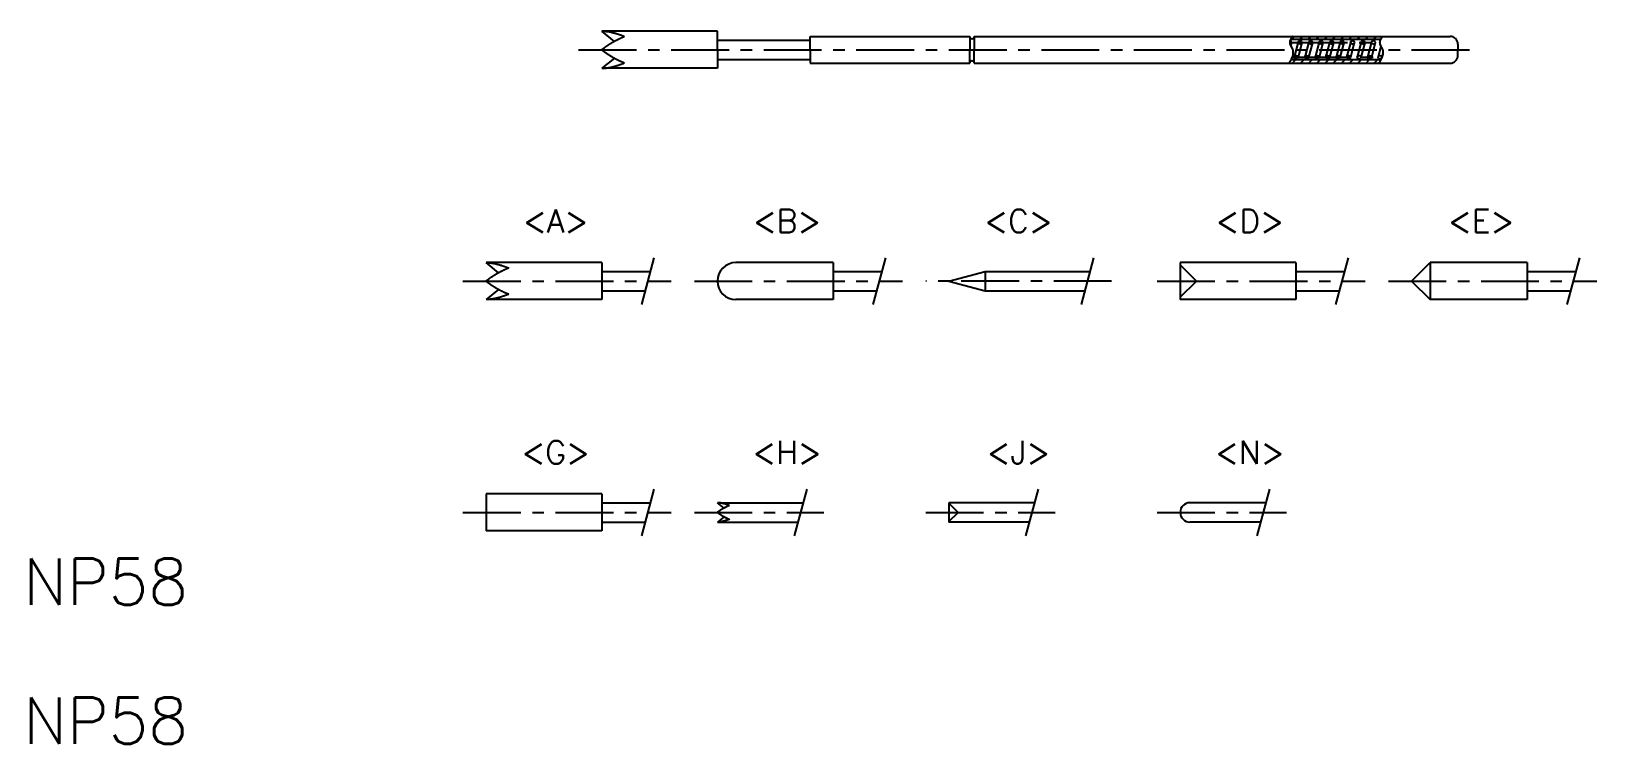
# Model space of a CAD drawing. Extents: x 5.2 to 39, y 5 to 20.4.
import ezdxf
from ezdxf.enums import TextEntityAlignment as Align

# ---------------------------------------------------------------- set-up
doc = ezdxf.new("R2010")
doc.units = 0
doc.linetypes.add('CENTER', pattern=[2, 1.25, -0.25, 0.25, -0.25])
doc.linetypes.add('DASHED', pattern=[0.75, 0.5, -0.25])
doc.layers.get('0').update_dxf_attribs({"linetype": 'CONTINUOUS'})
doc.layers.add('CENTER', color=1, linetype='CENTER')
doc.styles.get("Standard").update_dxf_attribs({"font": 'txt.shx', "width": 0.7, "bigfont": 'bigfont.shx'})

# ---------------------------------------------------------------- blocks, each defined once
blk = doc.blocks.new('*X2')
at = {"color": 0, "linetype": 'CONTINUOUS'}
for p, q in [((42.403, 60.22), (42.473, 60.29)), ((42.58, 60.22), (42.65, 60.29)), ((42.757, 60.22), (42.827, 60.29)), ((42.934, 60.22), (43.004, 60.29)), ((43.111, 60.22), (43.181, 60.29)), ((43.287, 60.22), (43.357, 60.29)), ((43.464, 60.22), (43.534, 60.29)), ((43.641, 60.22), (43.711, 60.29)), ((43.818, 60.22), (43.888, 60.29)), ((43.994, 60.22), (44.064, 60.29)), ((44.171, 60.22), (44.241, 60.29)), ((42.424, 59.71), (42.494, 59.78)), ((42.601, 59.71), (42.671, 59.78)), ((42.777, 59.71), (42.847, 59.78)), ((42.954, 59.71), (43.024, 59.78)), ((43.131, 59.71), (43.201, 59.78)), ((43.308, 59.71), (43.378, 59.78)), ((43.484, 59.71), (43.554, 59.78)), ((43.661, 59.71), (43.731, 59.78)), ((43.838, 59.71), (43.908, 59.78)), ((44.015, 59.71), (44.085, 59.78)), ((44.192, 59.71), (44.262, 59.78))]:
    blk.add_line(p, q, dxfattribs=at)

msp = doc.modelspace()

# ---------------------------------------------------------------- linework, layer by layer
at = {"color": 7, "linetype": 'CONTINUOUS'}
for p, q in [((20, 20.4), (17.5, 20.4)), ((20, 20), (20, 20.4)), ((20, 20.21), (22, 20.21)), ((20, 20), (20, 19.6)), ((22, 20.29), (25.45, 20.29)), ((22, 20), (22, 20.29)), ((22, 20), (22, 19.71)), ((25.45, 20.29), (25.45, 20)), ((25.45, 19.71), (25.45, 20)), ((25.55, 20.29), (25.55, 20)), ((25.55, 20.29), (35.835, 20.29)), ((25.55, 19.71), (25.55, 20)), ((34.326, 20.22), (32.383, 20.22)), ((32.403, 20.15), (32.387, 20.091)), ((32.43, 20.29), (34.372, 20.29)), ((32.552, 20.17), (32.463, 19.84)), ((32.629, 20.15), (32.546, 19.84)), ((32.778, 20.17), (32.69, 19.84)), ((32.856, 20.15), (32.773, 19.84)), ((33.005, 20.17), (32.916, 19.84)), ((33.082, 20.15), (32.999, 19.84)), ((33.231, 20.17), (33.143, 19.84)), ((33.309, 20.15), (33.226, 19.84)), ((33.458, 20.17), (33.369, 19.84)), ((33.535, 20.15), (33.452, 19.84)), ((33.684, 20.17), (33.596, 19.84)), ((33.762, 20.15), (33.679, 19.84)), ((33.911, 20.17), (33.822, 19.84)), ((33.988, 20.15), (33.905, 19.84)), ((34.137, 20.17), (34.049, 19.84)), ((34.214, 20.15), (34.131, 19.84)), ((34.338, 20.075), (34.275, 19.84)), ((36, 20.125), (36, 20)), ((36, 19.875), (36, 20)), ((20, 19.79), (22, 19.79)), ((22, 19.71), (25.45, 19.71)), ((25.55, 19.71), (35.835, 19.71)), ((32.35, 19.71), (34.293, 19.71)), ((34.332, 19.78), (32.39, 19.78)), ((34.379, 19.917), (34.358, 19.84)), ((20, 19.6), (17.5, 19.6)), ((17.5, 15.4), (15, 15.4, -0.25)), ((17.5, 15.4), (17.5, 14.6)), ((22.5, 15.4), (20.4, 15.4)), ((22.5, 15.4), (22.5, 14.6)), ((32.5, 15.4), (30, 15.4)), ((30, 15.4), (30, 14.6)), ((32.5, 15.4), (32.5, 14.6)), ((35, 15), (35.4, 15.4)), ((37.5, 15.4), (35.4, 15.4)), ((35.4, 15.4), (35.4, 14.6)), ((37.5, 15.4), (37.5, 14.6)), ((17.5, 15.21), (18.556, 15.21)), ((22.5, 15.21), (23.556, 15.21)), ((25, 15), (25.784, 15.21)), ((25, 15), (25.784, 14.79)), ((25.784, 15.21), (28.056, 15.21)), ((25.784, 15.21), (25.784, 14.79)), ((32.5, 15.21), (33.556, 15.21)), ((35, 15), (35.4, 14.6)), ((37.5, 15.21), (38.556, 15.21)), ((17.5, 14.6), (15, 14.6)), ((17.5, 14.79), (18.444, 14.79)), ((22.5, 14.6), (20.4, 14.6)), ((22.5, 14.79), (23.444, 14.79)), ((25.784, 14.79), (27.944, 14.79)), ((32.5, 14.6), (30, 14.6)), ((32.5, 14.79), (33.444, 14.79)), ((37.5, 14.6), (35.4, 14.6)), ((37.5, 14.79), (38.444, 14.79)), ((17.5, 10.4), (15, 10.4)), ((15, 10.4), (15, 9.6)), ((17.5, 10.4), (17.5, 9.6)), ((17.5, 10.21), (18.556, 10.21)), ((20, 10.21), (21.856, 10.21)), ((25, 10.21), (25, 9.79)), ((26.856, 10.21), (25, 10.21)), ((31.856, 10.21), (30.21, 10.21)), ((17.5, 9.6), (15, 9.6)), ((17.5, 9.79), (18.444, 9.79)), ((20, 9.79), (21.744, 9.79)), ((26.744, 9.79), (25, 9.79)), ((31.744, 9.79), (30.21, 9.79))]:
    msp.add_line(p, q, dxfattribs=at)
at = {"color": 7, "linetype": 'CONTINUOUS', "extrusion": (-0.5, -0.612372, -0.612372)}
for p, q in [((17.771, 20.179, -0.4), (17.5, 20.4, -0.4)), ((15.271, 15.179, -0.25), (15, 15.4, -0.25)), ((20.142, 10.094), (20, 10.21))]:
    msp.add_line(p, q, dxfattribs=at)
at = {"color": 7, "linetype": 'CONTINUOUS', "extrusion": (-0.5, 0.612372, -0.612372)}
for p, q in [((17.771, 19.821, -0.4), (17.5, 19.6, -0.4)), ((15.271, 14.821, -0.25), (15, 14.6, -0.25)), ((20.142, 9.906), (20, 9.79))]:
    msp.add_line(p, q, dxfattribs=at)
at = {"color": 3, "linetype": 'CONTINUOUS'}
for p, q in [((18.365, 14.495), (18.635, 15.505)), ((23.365, 14.495), (23.635, 15.505)), ((27.865, 14.495), (28.135, 15.505)), ((33.365, 14.495), (33.635, 15.505)), ((38.365, 14.495), (38.635, 15.505)), ((18.365, 9.495), (18.635, 10.505)), ((21.665, 9.495), (21.935, 10.505)), ((26.665, 9.495, -0.21), (26.935, 10.505, -0.21)), ((31.665, 9.495, -0.21), (31.935, 10.505, -0.21))]:
    msp.add_line(p, q, dxfattribs=at)
at = {"color": 3, "linetype": 'DASHED'}
for p, q in [((30, 15.35), (30.35, 15)), ((30, 14.65), (30.35, 15)), ((25, 10.2), (25.2, 10)), ((25, 9.8), (25.2, 10))]:
    msp.add_line(p, q, dxfattribs=at)
at = {"color": 7, "linetype": 'CONTINUOUS'}
for points in [[(17.99, 20.283, -0.683), (17.984, 20.285, -0.68), (17.978, 20.288, -0.678), (17.972, 20.29, -0.675), (17.966, 20.292, -0.673), (17.96, 20.295, -0.67), (17.954, 20.297, -0.668), (17.948, 20.299, -0.665), (17.942, 20.302, -0.663), (17.936, 20.304, -0.66), (17.93, 20.306, -0.657), (17.924, 20.308, -0.655), (17.918, 20.311, -0.652), (17.912, 20.313, -0.649), (17.906, 20.315, -0.647), (17.9, 20.317, -0.644), (17.894, 20.319, -0.641), (17.888, 20.321, -0.638), (17.883, 20.323, -0.636), (17.877, 20.325, -0.633), (17.871, 20.327, -0.63), (17.865, 20.329, -0.627), (17.859, 20.331, -0.624), (17.853, 20.333, -0.621), (17.847, 20.335, -0.618), (17.841, 20.337, -0.616), (17.835, 20.339, -0.613), (17.83, 20.341, -0.61), (17.824, 20.342, -0.607), (17.818, 20.344, -0.604), (17.812, 20.346, -0.601), (17.806, 20.348, -0.598), (17.801, 20.349, -0.595), (17.795, 20.351, -0.592), (17.789, 20.353, -0.589), (17.783, 20.354, -0.586), (17.778, 20.356, -0.583), (17.772, 20.358, -0.579), (17.766, 20.359, -0.576), (17.761, 20.36, -0.573), (17.755, 20.362, -0.57), (17.749, 20.363, -0.567), (17.744, 20.365, -0.564), (17.738, 20.366, -0.561), (17.733, 20.368, -0.558), (17.727, 20.369, -0.554), (17.721, 20.37, -0.551), (17.716, 20.372, -0.548), (17.71, 20.373, -0.545), (17.705, 20.374, -0.541), (17.7, 20.375, -0.538), (17.694, 20.377, -0.535), (17.689, 20.378, -0.532), (17.683, 20.379, -0.528), (17.678, 20.38, -0.525), (17.673, 20.381, -0.522), (17.667, 20.382, -0.519), (17.662, 20.383, -0.515), (17.657, 20.384, -0.512), (17.651, 20.385, -0.509), (17.646, 20.386, -0.505), (17.641, 20.387, -0.502), (17.636, 20.388, -0.499), (17.631, 20.389, -0.495), (17.626, 20.389, -0.492), (17.621, 20.39, -0.489), (17.616, 20.391, -0.485), (17.61, 20.392, -0.482), (17.605, 20.392, -0.478), (17.601, 20.393, -0.475), (17.596, 20.393, -0.472), (17.591, 20.394, -0.468), (17.586, 20.395, -0.465), (17.581, 20.395, -0.461), (17.576, 20.396, -0.458), (17.571, 20.396, -0.455), (17.567, 20.397, -0.451), (17.562, 20.397, -0.448), (17.557, 20.398, -0.444), (17.552, 20.398, -0.441), (17.548, 20.398, -0.437), (17.543, 20.399, -0.434), (17.539, 20.399, -0.43), (17.534, 20.399, -0.427), (17.53, 20.399, -0.424), (17.525, 20.399, -0.42), (17.521, 20.4, -0.417), (17.516, 20.4, -0.413), (17.512, 20.4, -0.41), (17.508, 20.4, -0.406), (17.503, 20.4, -0.403), (17.5, 20.4, -0.4)], [(17.99, 20.283, -0.117), (17.984, 20.28, -0.115), (17.978, 20.278, -0.112), (17.972, 20.275, -0.11), (17.966, 20.273, -0.108), (17.96, 20.27, -0.105), (17.954, 20.268, -0.103), (17.948, 20.265, -0.101), (17.942, 20.263, -0.098), (17.936, 20.26, -0.096), (17.93, 20.257, -0.094), (17.924, 20.255, -0.092), (17.918, 20.252, -0.089), (17.912, 20.249, -0.087), (17.906, 20.247, -0.085), (17.9, 20.244, -0.083), (17.894, 20.241, -0.081), (17.888, 20.238, -0.079), (17.883, 20.236, -0.077), (17.877, 20.233, -0.075), (17.871, 20.23, -0.073), (17.865, 20.227, -0.071), (17.859, 20.224, -0.069), (17.853, 20.221, -0.067), (17.847, 20.218, -0.065), (17.841, 20.216, -0.063), (17.835, 20.213, -0.061), (17.83, 20.21, -0.059), (17.824, 20.207, -0.058), (17.818, 20.204, -0.056), (17.812, 20.201, -0.054), (17.806, 20.198, -0.052), (17.801, 20.195, -0.051), (17.795, 20.192, -0.049), (17.789, 20.189, -0.047), (17.783, 20.186, -0.046), (17.778, 20.183, -0.044), (17.772, 20.179, -0.043), (17.766, 20.176, -0.041), (17.761, 20.173, -0.039), (17.755, 20.17, -0.038), (17.749, 20.167, -0.037), (17.744, 20.164, -0.035), (17.738, 20.161, -0.034), (17.733, 20.157, -0.032), (17.727, 20.154, -0.031), (17.721, 20.151, -0.03), (17.716, 20.148, -0.028), (17.71, 20.145, -0.027), (17.705, 20.142, -0.026), (17.7, 20.138, -0.025), (17.694, 20.135, -0.023), (17.689, 20.132, -0.022), (17.683, 20.128, -0.021), (17.678, 20.125, -0.02), (17.673, 20.122, -0.019), (17.667, 20.119, -0.018), (17.662, 20.115, -0.017), (17.657, 20.112, -0.016), (17.651, 20.109, -0.015), (17.646, 20.105, -0.014), (17.641, 20.102, -0.013), (17.636, 20.099, -0.012), (17.631, 20.095, -0.012), (17.626, 20.092, -0.011), (17.621, 20.088, -0.01), (17.616, 20.085, -0.009), (17.61, 20.082, -0.008), (17.605, 20.078, -0.008), (17.601, 20.075, -0.007), (17.596, 20.072, -0.006), (17.591, 20.068, -0.006), (17.586, 20.065, -0.005), (17.581, 20.061, -0.005), (17.576, 20.058, -0.004), (17.571, 20.054, -0.004), (17.567, 20.051, -0.003), (17.562, 20.048, -0.003), (17.557, 20.044, -0.002), (17.552, 20.041, -0.002), (17.548, 20.037, -0.002), (17.543, 20.034, -0.001), (17.539, 20.03, -0.001), (17.534, 20.027, -0.001), (17.53, 20.023, -0.001), (17.525, 20.02, -0.001), (17.521, 20.017, 0), (17.516, 20.013, 0), (17.512, 20.01, 0), (17.508, 20.006, 0), (17.503, 20.003, 0), (17.5, 20, 0)], [(17.5, 20, 0), (17.503, 19.997, 0), (17.508, 19.994, 0), (17.512, 19.99, 0), (17.516, 19.987, 0), (17.521, 19.983, 0), (17.525, 19.98, -0.001), (17.53, 19.977, -0.001), (17.534, 19.973, -0.001), (17.539, 19.97, -0.001), (17.543, 19.966, -0.001), (17.548, 19.963, -0.002), (17.552, 19.959, -0.002), (17.557, 19.956, -0.002), (17.562, 19.952, -0.003), (17.567, 19.949, -0.003), (17.571, 19.945, -0.004), (17.576, 19.942, -0.004), (17.581, 19.939, -0.005), (17.586, 19.935, -0.005), (17.591, 19.932, -0.006), (17.596, 19.928, -0.006), (17.601, 19.925, -0.007), (17.605, 19.922, -0.008), (17.61, 19.918, -0.008), (17.616, 19.915, -0.009), (17.621, 19.911, -0.01), (17.626, 19.908, -0.011), (17.631, 19.905, -0.012), (17.636, 19.901, -0.012), (17.641, 19.898, -0.013), (17.646, 19.895, -0.014), (17.651, 19.891, -0.015), (17.657, 19.888, -0.016), (17.662, 19.885, -0.017), (17.667, 19.881, -0.018), (17.673, 19.878, -0.019), (17.678, 19.875, -0.02), (17.683, 19.871, -0.021), (17.689, 19.868, -0.022), (17.694, 19.865, -0.023), (17.7, 19.862, -0.025), (17.705, 19.858, -0.026), (17.71, 19.855, -0.027), (17.716, 19.852, -0.028), (17.721, 19.849, -0.03), (17.727, 19.846, -0.031), (17.733, 19.843, -0.032), (17.738, 19.839, -0.034), (17.744, 19.836, -0.035), (17.749, 19.833, -0.037), (17.755, 19.83, -0.038), (17.761, 19.827, -0.039), (17.766, 19.824, -0.041), (17.772, 19.82, -0.043), (17.778, 19.817, -0.044), (17.783, 19.814, -0.046), (17.789, 19.811, -0.047), (17.795, 19.808, -0.049), (17.801, 19.805, -0.051), (17.806, 19.802, -0.052), (17.812, 19.799, -0.054), (17.818, 19.796, -0.056), (17.824, 19.793, -0.058), (17.83, 19.79, -0.059), (17.835, 19.787, -0.061), (17.841, 19.784, -0.063), (17.847, 19.782, -0.065), (17.853, 19.779, -0.067), (17.859, 19.776, -0.069), (17.865, 19.773, -0.071), (17.871, 19.77, -0.073), (17.877, 19.767, -0.075), (17.883, 19.764, -0.077), (17.888, 19.762, -0.079), (17.894, 19.759, -0.081), (17.9, 19.756, -0.083), (17.906, 19.753, -0.085), (17.912, 19.751, -0.087), (17.918, 19.748, -0.089), (17.924, 19.745, -0.092), (17.93, 19.743, -0.094), (17.936, 19.74, -0.096), (17.942, 19.737, -0.098), (17.948, 19.735, -0.101), (17.954, 19.732, -0.103), (17.96, 19.73, -0.105), (17.966, 19.727, -0.108), (17.972, 19.725, -0.11), (17.978, 19.722, -0.112), (17.984, 19.72, -0.115), (17.99, 19.717, -0.117)], [(17.5, 19.6, -0.4), (17.503, 19.6, -0.403), (17.508, 19.6, -0.406), (17.512, 19.6, -0.41), (17.516, 19.6, -0.413), (17.521, 19.6, -0.417), (17.525, 19.6, -0.42), (17.53, 19.601, -0.424), (17.534, 19.601, -0.427), (17.539, 19.601, -0.43), (17.543, 19.601, -0.434), (17.548, 19.602, -0.437), (17.552, 19.602, -0.441), (17.557, 19.602, -0.444), (17.562, 19.603, -0.448), (17.567, 19.603, -0.451), (17.571, 19.604, -0.455), (17.576, 19.604, -0.458), (17.581, 19.605, -0.461), (17.586, 19.605, -0.465), (17.591, 19.606, -0.468), (17.596, 19.606, -0.472), (17.601, 19.607, -0.475), (17.605, 19.608, -0.478), (17.61, 19.608, -0.482), (17.616, 19.609, -0.485), (17.621, 19.61, -0.489), (17.626, 19.611, -0.492), (17.631, 19.611, -0.495), (17.636, 19.612, -0.499), (17.641, 19.613, -0.502), (17.646, 19.614, -0.505), (17.651, 19.615, -0.509), (17.657, 19.616, -0.512), (17.662, 19.617, -0.515), (17.667, 19.618, -0.519), (17.673, 19.619, -0.522), (17.678, 19.62, -0.525), (17.683, 19.621, -0.528), (17.689, 19.622, -0.532), (17.694, 19.623, -0.535), (17.7, 19.625, -0.538), (17.705, 19.626, -0.541), (17.71, 19.627, -0.545), (17.716, 19.628, -0.548), (17.721, 19.63, -0.551), (17.727, 19.631, -0.554), (17.733, 19.632, -0.558), (17.738, 19.634, -0.561), (17.744, 19.635, -0.564), (17.749, 19.636, -0.567), (17.755, 19.638, -0.57), (17.761, 19.639, -0.573), (17.766, 19.641, -0.576), (17.772, 19.642, -0.579), (17.778, 19.644, -0.583), (17.783, 19.646, -0.586), (17.789, 19.647, -0.589), (17.795, 19.649, -0.592), (17.801, 19.651, -0.595), (17.806, 19.652, -0.598), (17.812, 19.654, -0.601), (17.818, 19.656, -0.604), (17.824, 19.658, -0.607), (17.83, 19.659, -0.61), (17.835, 19.661, -0.613), (17.841, 19.663, -0.616), (17.847, 19.665, -0.618), (17.853, 19.667, -0.621), (17.859, 19.669, -0.624), (17.865, 19.671, -0.627), (17.871, 19.673, -0.63), (17.877, 19.675, -0.633), (17.883, 19.677, -0.636), (17.888, 19.679, -0.638), (17.894, 19.681, -0.641), (17.9, 19.683, -0.644), (17.906, 19.685, -0.647), (17.912, 19.687, -0.649), (17.918, 19.689, -0.652), (17.924, 19.692, -0.655), (17.93, 19.694, -0.657), (17.936, 19.696, -0.66), (17.942, 19.698, -0.663), (17.948, 19.701, -0.665), (17.954, 19.703, -0.668), (17.96, 19.705, -0.67), (17.966, 19.707, -0.673), (17.972, 19.71, -0.675), (17.978, 19.712, -0.678), (17.984, 19.715, -0.68), (17.99, 19.717, -0.683)], [(15, 15.4, -0.25), (15.003, 15.4, -0.253), (15.008, 15.4, -0.256), (15.012, 15.4, -0.26), (15.016, 15.4, -0.263), (15.021, 15.4, -0.267), (15.025, 15.399, -0.27), (15.03, 15.399, -0.274), (15.034, 15.399, -0.277), (15.039, 15.399, -0.28), (15.043, 15.399, -0.284), (15.048, 15.398, -0.287), (15.053, 15.398, -0.291), (15.057, 15.398, -0.294), (15.062, 15.397, -0.298), (15.067, 15.397, -0.301), (15.071, 15.396, -0.305), (15.076, 15.396, -0.308), (15.081, 15.395, -0.311), (15.086, 15.395, -0.315), (15.091, 15.394, -0.318), (15.096, 15.393, -0.322), (15.101, 15.393, -0.325), (15.105, 15.392, -0.328), (15.111, 15.392, -0.332), (15.116, 15.391, -0.335), (15.121, 15.39, -0.339), (15.126, 15.389, -0.342), (15.131, 15.389, -0.345), (15.136, 15.388, -0.349), (15.141, 15.387, -0.352), (15.146, 15.386, -0.355), (15.152, 15.385, -0.359), (15.157, 15.384, -0.362), (15.162, 15.383, -0.365), (15.167, 15.382, -0.369), (15.173, 15.381, -0.372), (15.178, 15.38, -0.375), (15.183, 15.379, -0.378), (15.189, 15.378, -0.382), (15.194, 15.377, -0.385), (15.2, 15.375, -0.388), (15.205, 15.374, -0.391), (15.21, 15.373, -0.395), (15.216, 15.372, -0.398), (15.222, 15.37, -0.401), (15.227, 15.369, -0.404), (15.232, 15.368, -0.408), (15.238, 15.366, -0.411), (15.244, 15.365, -0.414), (15.249, 15.364, -0.417), (15.255, 15.362, -0.42), (15.261, 15.361, -0.423), (15.266, 15.359, -0.426), (15.272, 15.357, -0.429), (15.278, 15.356, -0.433), (15.283, 15.354, -0.436), (15.289, 15.353, -0.439), (15.295, 15.351, -0.442), (15.301, 15.349, -0.445), (15.306, 15.348, -0.448), (15.312, 15.346, -0.451), (15.318, 15.344, -0.454), (15.324, 15.342, -0.457), (15.33, 15.341, -0.46), (15.335, 15.339, -0.463), (15.341, 15.337, -0.466), (15.347, 15.335, -0.468), (15.353, 15.333, -0.471), (15.359, 15.331, -0.474), (15.365, 15.329, -0.477), (15.371, 15.327, -0.48), (15.377, 15.325, -0.483), (15.383, 15.323, -0.486), (15.388, 15.321, -0.488), (15.394, 15.319, -0.491), (15.4, 15.317, -0.494), (15.406, 15.315, -0.497), (15.412, 15.313, -0.499), (15.418, 15.311, -0.502), (15.424, 15.308, -0.505), (15.43, 15.306, -0.507), (15.436, 15.304, -0.51), (15.442, 15.302, -0.513), (15.448, 15.299, -0.515), (15.454, 15.297, -0.518), (15.46, 15.295, -0.52), (15.466, 15.292, -0.523), (15.472, 15.29, -0.525), (15.478, 15.288, -0.528), (15.484, 15.285, -0.53), (15.49, 15.283, -0.533)], [(15.49, 15.283, 0.033), (15.484, 15.28, 0.035), (15.478, 15.278, 0.038), (15.472, 15.275, 0.04), (15.466, 15.273, 0.042), (15.46, 15.27, 0.045), (15.454, 15.268, 0.047), (15.448, 15.265, 0.049), (15.442, 15.263, 0.052), (15.436, 15.26, 0.054), (15.43, 15.257, 0.056), (15.424, 15.255, 0.058), (15.418, 15.252, 0.061), (15.412, 15.249, 0.063), (15.406, 15.247, 0.065), (15.4, 15.244, 0.067), (15.394, 15.241, 0.069), (15.388, 15.238, 0.071), (15.383, 15.236, 0.073), (15.377, 15.233, 0.075), (15.371, 15.23, 0.077), (15.365, 15.227, 0.079), (15.359, 15.224, 0.081), (15.353, 15.221, 0.083), (15.347, 15.218, 0.085), (15.341, 15.216, 0.087), (15.335, 15.213, 0.089), (15.33, 15.21, 0.091), (15.324, 15.207, 0.092), (15.318, 15.204, 0.094), (15.312, 15.201, 0.096), (15.306, 15.198, 0.098), (15.301, 15.195, 0.099), (15.295, 15.192, 0.101), (15.289, 15.189, 0.103), (15.283, 15.186, 0.104), (15.278, 15.183, 0.106), (15.272, 15.179, 0.107), (15.266, 15.176, 0.109), (15.261, 15.173, 0.111), (15.255, 15.17, 0.112), (15.249, 15.167, 0.113), (15.244, 15.164, 0.115), (15.238, 15.161, 0.116), (15.232, 15.157, 0.118), (15.227, 15.154, 0.119), (15.222, 15.151, 0.12), (15.216, 15.148, 0.122), (15.21, 15.145, 0.123), (15.205, 15.142, 0.124), (15.2, 15.138, 0.125), (15.194, 15.135, 0.127), (15.189, 15.132, 0.128), (15.183, 15.129, 0.129), (15.178, 15.125, 0.13), (15.173, 15.122, 0.131), (15.167, 15.119, 0.132), (15.162, 15.115, 0.133), (15.157, 15.112, 0.134), (15.152, 15.109, 0.135), (15.146, 15.105, 0.136), (15.141, 15.102, 0.137), (15.136, 15.099, 0.138), (15.131, 15.095, 0.138), (15.126, 15.092, 0.139), (15.121, 15.088, 0.14), (15.116, 15.085, 0.141), (15.111, 15.082, 0.142), (15.105, 15.078, 0.142), (15.101, 15.075, 0.143), (15.096, 15.072, 0.144), (15.091, 15.068, 0.144), (15.086, 15.065, 0.145), (15.081, 15.061, 0.145), (15.076, 15.058, 0.146), (15.071, 15.054, 0.146), (15.067, 15.051, 0.147), (15.062, 15.048, 0.147), (15.057, 15.044, 0.148), (15.053, 15.041, 0.148), (15.048, 15.037, 0.148), (15.043, 15.034, 0.149), (15.039, 15.03, 0.149), (15.034, 15.027, 0.149), (15.03, 15.023, 0.149), (15.025, 15.02, 0.149), (15.021, 15.017, 0.15), (15.016, 15.013, 0.15), (15.012, 15.01, 0.15), (15.008, 15.006, 0.15), (15.003, 15.003, 0.15), (15, 15, 0.15)], [(15, 15, 0.15), (15.003, 14.997, 0.15), (15.008, 14.994, 0.15), (15.012, 14.99, 0.15), (15.016, 14.987, 0.15), (15.021, 14.983, 0.15), (15.025, 14.98, 0.149), (15.03, 14.976, 0.149), (15.034, 14.973, 0.149), (15.039, 14.97, 0.149), (15.043, 14.966, 0.149), (15.048, 14.963, 0.148), (15.053, 14.959, 0.148), (15.057, 14.956, 0.148), (15.062, 14.952, 0.147), (15.067, 14.949, 0.147), (15.071, 14.945, 0.146), (15.076, 14.942, 0.146), (15.081, 14.939, 0.145), (15.086, 14.935, 0.145), (15.091, 14.932, 0.144), (15.096, 14.928, 0.144), (15.101, 14.925, 0.143), (15.105, 14.922, 0.142), (15.111, 14.918, 0.142), (15.116, 14.915, 0.141), (15.121, 14.911, 0.14), (15.126, 14.908, 0.139), (15.131, 14.905, 0.138), (15.136, 14.901, 0.138), (15.141, 14.898, 0.137), (15.146, 14.895, 0.136), (15.152, 14.891, 0.135), (15.157, 14.888, 0.134), (15.162, 14.885, 0.133), (15.167, 14.881, 0.132), (15.173, 14.878, 0.131), (15.178, 14.875, 0.13), (15.183, 14.871, 0.129), (15.189, 14.868, 0.128), (15.194, 14.865, 0.127), (15.2, 14.862, 0.125), (15.205, 14.858, 0.124), (15.21, 14.855, 0.123), (15.216, 14.852, 0.122), (15.222, 14.849, 0.12), (15.227, 14.846, 0.119), (15.232, 14.842, 0.118), (15.238, 14.839, 0.116), (15.244, 14.836, 0.115), (15.249, 14.833, 0.113), (15.255, 14.83, 0.112), (15.261, 14.827, 0.111), (15.266, 14.824, 0.109), (15.272, 14.82, 0.107), (15.278, 14.817, 0.106), (15.283, 14.814, 0.104), (15.289, 14.811, 0.103), (15.295, 14.808, 0.101), (15.301, 14.805, 0.099), (15.306, 14.802, 0.098), (15.312, 14.799, 0.096), (15.318, 14.796, 0.094), (15.324, 14.793, 0.092), (15.33, 14.79, 0.091), (15.335, 14.787, 0.089), (15.341, 14.784, 0.087), (15.347, 14.781, 0.085), (15.353, 14.779, 0.083), (15.359, 14.776, 0.081), (15.365, 14.773, 0.079), (15.371, 14.77, 0.077), (15.377, 14.767, 0.075), (15.383, 14.764, 0.073), (15.388, 14.762, 0.071), (15.394, 14.759, 0.069), (15.4, 14.756, 0.067), (15.406, 14.753, 0.065), (15.412, 14.751, 0.063), (15.418, 14.748, 0.061), (15.424, 14.745, 0.058), (15.43, 14.743, 0.056), (15.436, 14.74, 0.054), (15.442, 14.737, 0.052), (15.448, 14.735, 0.049), (15.454, 14.732, 0.047), (15.46, 14.73, 0.045), (15.466, 14.727, 0.042), (15.472, 14.725, 0.04), (15.478, 14.722, 0.038), (15.484, 14.72, 0.035), (15.49, 14.717, 0.033)], [(15.49, 14.717, -0.533), (15.484, 14.715, -0.53), (15.478, 14.712, -0.528), (15.472, 14.71, -0.525), (15.466, 14.707, -0.523), (15.46, 14.705, -0.52), (15.454, 14.703, -0.518), (15.448, 14.701, -0.515), (15.442, 14.698, -0.513), (15.436, 14.696, -0.51), (15.43, 14.694, -0.507), (15.424, 14.692, -0.505), (15.418, 14.689, -0.502), (15.412, 14.687, -0.499), (15.406, 14.685, -0.497), (15.4, 14.683, -0.494), (15.394, 14.681, -0.491), (15.388, 14.679, -0.488), (15.383, 14.677, -0.486), (15.377, 14.675, -0.483), (15.371, 14.673, -0.48), (15.365, 14.671, -0.477), (15.359, 14.669, -0.474), (15.353, 14.667, -0.471), (15.347, 14.665, -0.468), (15.341, 14.663, -0.466), (15.335, 14.661, -0.463), (15.33, 14.659, -0.46), (15.324, 14.658, -0.457), (15.318, 14.656, -0.454), (15.312, 14.654, -0.451), (15.306, 14.652, -0.448), (15.301, 14.651, -0.445), (15.295, 14.649, -0.442), (15.289, 14.647, -0.439), (15.283, 14.646, -0.436), (15.278, 14.644, -0.433), (15.272, 14.642, -0.429), (15.266, 14.641, -0.426), (15.261, 14.639, -0.423), (15.255, 14.638, -0.42), (15.249, 14.636, -0.417), (15.244, 14.635, -0.414), (15.238, 14.634, -0.411), (15.232, 14.632, -0.408), (15.227, 14.631, -0.404), (15.222, 14.63, -0.401), (15.216, 14.628, -0.398), (15.21, 14.627, -0.395), (15.205, 14.626, -0.391), (15.2, 14.625, -0.388), (15.194, 14.623, -0.385), (15.189, 14.622, -0.382), (15.183, 14.621, -0.378), (15.178, 14.62, -0.375), (15.173, 14.619, -0.372), (15.167, 14.618, -0.369), (15.162, 14.617, -0.365), (15.157, 14.616, -0.362), (15.152, 14.615, -0.359), (15.146, 14.614, -0.355), (15.141, 14.613, -0.352), (15.136, 14.612, -0.349), (15.131, 14.611, -0.345), (15.126, 14.611, -0.342), (15.121, 14.61, -0.339), (15.116, 14.609, -0.335), (15.111, 14.608, -0.332), (15.105, 14.608, -0.328), (15.101, 14.607, -0.325), (15.096, 14.606, -0.322), (15.091, 14.606, -0.318), (15.086, 14.605, -0.315), (15.081, 14.605, -0.311), (15.076, 14.604, -0.308), (15.071, 14.604, -0.305), (15.067, 14.603, -0.301), (15.062, 14.603, -0.298), (15.057, 14.602, -0.294), (15.053, 14.602, -0.291), (15.048, 14.602, -0.287), (15.043, 14.601, -0.284), (15.039, 14.601, -0.28), (15.034, 14.601, -0.277), (15.03, 14.601, -0.274), (15.025, 14.6, -0.27), (15.021, 14.6, -0.267), (15.016, 14.6, -0.263), (15.012, 14.6, -0.26), (15.008, 14.6, -0.256), (15.003, 14.6, -0.253), (15, 14.6, -0.25)], [(20.257, 10.148, -0.148), (20.254, 10.15, -0.147), (20.251, 10.151, -0.146), (20.248, 10.152, -0.145), (20.245, 10.153, -0.143), (20.241, 10.155, -0.142), (20.238, 10.156, -0.141), (20.235, 10.157, -0.139), (20.232, 10.158, -0.138), (20.229, 10.16, -0.136), (20.226, 10.161, -0.135), (20.223, 10.162, -0.134), (20.219, 10.163, -0.132), (20.216, 10.164, -0.131), (20.213, 10.165, -0.129), (20.21, 10.166, -0.128), (20.207, 10.168, -0.127), (20.204, 10.169, -0.125), (20.201, 10.17, -0.124), (20.198, 10.171, -0.122), (20.195, 10.172, -0.121), (20.192, 10.173, -0.119), (20.188, 10.174, -0.118), (20.185, 10.175, -0.116), (20.182, 10.176, -0.115), (20.179, 10.177, -0.113), (20.176, 10.178, -0.112), (20.173, 10.179, -0.11), (20.17, 10.18, -0.109), (20.167, 10.181, -0.107), (20.164, 10.182, -0.105), (20.161, 10.182, -0.104), (20.158, 10.183, -0.102), (20.155, 10.184, -0.101), (20.152, 10.185, -0.099), (20.149, 10.186, -0.097), (20.146, 10.187, -0.096), (20.143, 10.188, -0.094), (20.14, 10.188, -0.093), (20.137, 10.189, -0.091), (20.134, 10.19, -0.089), (20.131, 10.191, -0.088), (20.128, 10.192, -0.086), (20.125, 10.192, -0.084), (20.122, 10.193, -0.083), (20.119, 10.194, -0.081), (20.116, 10.194, -0.079), (20.113, 10.195, -0.078), (20.11, 10.196, -0.076), (20.108, 10.196, -0.074), (20.105, 10.197, -0.073), (20.102, 10.198, -0.071), (20.099, 10.198, -0.069), (20.096, 10.199, -0.067), (20.093, 10.2, -0.066), (20.091, 10.2, -0.064), (20.088, 10.201, -0.062), (20.085, 10.201, -0.061), (20.082, 10.202, -0.059), (20.079, 10.202, -0.057), (20.077, 10.203, -0.055), (20.074, 10.203, -0.054), (20.071, 10.203, -0.052), (20.069, 10.204, -0.05), (20.066, 10.204, -0.048), (20.063, 10.205, -0.046), (20.061, 10.205, -0.045), (20.058, 10.206, -0.043), (20.055, 10.206, -0.041), (20.053, 10.206, -0.039), (20.05, 10.207, -0.038), (20.048, 10.207, -0.036), (20.045, 10.207, -0.034), (20.043, 10.207, -0.032), (20.04, 10.208, -0.03), (20.037, 10.208, -0.029), (20.035, 10.208, -0.027), (20.032, 10.209, -0.025), (20.03, 10.209, -0.023), (20.027, 10.209, -0.021), (20.025, 10.209, -0.02), (20.023, 10.209, -0.018), (20.02, 10.209, -0.016), (20.018, 10.209, -0.014), (20.016, 10.21, -0.012), (20.013, 10.21, -0.011), (20.011, 10.21, -0.009), (20.009, 10.21, -0.007), (20.006, 10.21, -0.005), (20.004, 10.21, -0.003), (20.002, 10.21, -0.001), (20, 10.21, 0)], [(20.257, 10.148, 0.148), (20.254, 10.147, 0.15), (20.251, 10.146, 0.151), (20.248, 10.145, 0.152), (20.245, 10.143, 0.154), (20.241, 10.142, 0.155), (20.238, 10.141, 0.156), (20.235, 10.139, 0.157), (20.232, 10.138, 0.158), (20.229, 10.136, 0.16), (20.226, 10.135, 0.161), (20.223, 10.134, 0.162), (20.219, 10.132, 0.163), (20.216, 10.131, 0.164), (20.213, 10.13, 0.165), (20.21, 10.128, 0.166), (20.207, 10.127, 0.168), (20.204, 10.125, 0.169), (20.201, 10.124, 0.17), (20.198, 10.122, 0.171), (20.195, 10.121, 0.172), (20.192, 10.119, 0.173), (20.188, 10.118, 0.174), (20.185, 10.116, 0.175), (20.182, 10.115, 0.176), (20.179, 10.113, 0.177), (20.176, 10.112, 0.178), (20.173, 10.11, 0.179), (20.17, 10.108, 0.18), (20.167, 10.107, 0.181), (20.164, 10.105, 0.182), (20.161, 10.104, 0.183), (20.158, 10.102, 0.183), (20.155, 10.101, 0.184), (20.152, 10.099, 0.185), (20.149, 10.097, 0.186), (20.146, 10.096, 0.187), (20.143, 10.094, 0.188), (20.14, 10.093, 0.188), (20.137, 10.091, 0.189), (20.134, 10.089, 0.19), (20.131, 10.088, 0.191), (20.128, 10.086, 0.192), (20.125, 10.084, 0.192), (20.122, 10.083, 0.193), (20.119, 10.081, 0.194), (20.116, 10.079, 0.194), (20.113, 10.078, 0.195), (20.11, 10.076, 0.196), (20.108, 10.074, 0.196), (20.105, 10.073, 0.197), (20.102, 10.071, 0.198), (20.099, 10.069, 0.198), (20.096, 10.067, 0.199), (20.093, 10.066, 0.199), (20.091, 10.064, 0.2), (20.088, 10.062, 0.201), (20.085, 10.06, 0.201), (20.082, 10.059, 0.202), (20.079, 10.057, 0.202), (20.077, 10.055, 0.203), (20.074, 10.053, 0.203), (20.071, 10.052, 0.204), (20.069, 10.05, 0.204), (20.066, 10.048, 0.204), (20.063, 10.046, 0.205), (20.061, 10.045, 0.205), (20.058, 10.043, 0.206), (20.055, 10.041, 0.206), (20.053, 10.039, 0.206), (20.05, 10.038, 0.207), (20.048, 10.036, 0.207), (20.045, 10.034, 0.207), (20.043, 10.032, 0.208), (20.04, 10.03, 0.208), (20.037, 10.029, 0.208), (20.035, 10.027, 0.208), (20.032, 10.025, 0.209), (20.03, 10.023, 0.209), (20.027, 10.021, 0.209), (20.025, 10.02, 0.209), (20.023, 10.018, 0.209), (20.02, 10.016, 0.209), (20.018, 10.014, 0.21), (20.016, 10.012, 0.21), (20.013, 10.01, 0.21), (20.011, 10.009, 0.21), (20.009, 10.007, 0.21), (20.006, 10.005, 0.21), (20.004, 10.003, 0.21), (20.002, 10.002, 0.21), (20, 10, 0.21)], [(20, 10, 0.21), (20.002, 9.998, 0.21), (20.004, 9.997, 0.21), (20.006, 9.995, 0.21), (20.009, 9.993, 0.21), (20.011, 9.991, 0.21), (20.013, 9.989, 0.21), (20.016, 9.988, 0.21), (20.018, 9.986, 0.21), (20.02, 9.984, 0.209), (20.023, 9.982, 0.209), (20.025, 9.98, 0.209), (20.027, 9.979, 0.209), (20.03, 9.977, 0.209), (20.032, 9.975, 0.209), (20.035, 9.973, 0.208), (20.037, 9.971, 0.208), (20.04, 9.97, 0.208), (20.043, 9.968, 0.208), (20.045, 9.966, 0.207), (20.048, 9.964, 0.207), (20.05, 9.962, 0.207), (20.053, 9.961, 0.206), (20.055, 9.959, 0.206), (20.058, 9.957, 0.206), (20.061, 9.955, 0.205), (20.063, 9.953, 0.205), (20.066, 9.952, 0.204), (20.069, 9.95, 0.204), (20.071, 9.948, 0.204), (20.074, 9.947, 0.203), (20.077, 9.945, 0.203), (20.079, 9.943, 0.202), (20.082, 9.941, 0.202), (20.085, 9.94, 0.201), (20.088, 9.938, 0.201), (20.091, 9.936, 0.2), (20.093, 9.934, 0.199), (20.096, 9.933, 0.199), (20.099, 9.931, 0.198), (20.102, 9.929, 0.198), (20.105, 9.927, 0.197), (20.108, 9.926, 0.196), (20.11, 9.924, 0.196), (20.113, 9.922, 0.195), (20.116, 9.921, 0.194), (20.119, 9.919, 0.194), (20.122, 9.917, 0.193), (20.125, 9.916, 0.192), (20.128, 9.914, 0.192), (20.131, 9.912, 0.191), (20.134, 9.911, 0.19), (20.137, 9.909, 0.189), (20.14, 9.907, 0.188), (20.143, 9.906, 0.188), (20.146, 9.904, 0.187), (20.149, 9.903, 0.186), (20.152, 9.901, 0.185), (20.155, 9.899, 0.184), (20.158, 9.898, 0.183), (20.161, 9.896, 0.183), (20.164, 9.895, 0.182), (20.167, 9.893, 0.181), (20.17, 9.892, 0.18), (20.173, 9.89, 0.179), (20.176, 9.888, 0.178), (20.179, 9.887, 0.177), (20.182, 9.885, 0.176), (20.185, 9.884, 0.175), (20.188, 9.882, 0.174), (20.192, 9.881, 0.173), (20.195, 9.879, 0.172), (20.198, 9.878, 0.171), (20.201, 9.876, 0.17), (20.204, 9.875, 0.169), (20.207, 9.873, 0.168), (20.21, 9.872, 0.166), (20.213, 9.87, 0.165), (20.216, 9.869, 0.164), (20.219, 9.868, 0.163), (20.223, 9.866, 0.162), (20.226, 9.865, 0.161), (20.229, 9.864, 0.16), (20.232, 9.862, 0.158), (20.235, 9.861, 0.157), (20.238, 9.859, 0.156), (20.241, 9.858, 0.155), (20.245, 9.857, 0.154), (20.248, 9.855, 0.152), (20.251, 9.854, 0.151), (20.254, 9.853, 0.15), (20.257, 9.851, 0.148)], [(20.257, 9.851, 0.148), (20.254, 9.85, 0.147), (20.251, 9.849, 0.146), (20.248, 9.848, 0.145), (20.245, 9.846, 0.143), (20.241, 9.845, 0.142), (20.238, 9.844, 0.141), (20.235, 9.843, 0.139), (20.232, 9.842, 0.138), (20.229, 9.84, 0.136), (20.226, 9.839, 0.135), (20.223, 9.838, 0.134), (20.219, 9.837, 0.132), (20.216, 9.836, 0.131), (20.213, 9.835, 0.129), (20.21, 9.834, 0.128), (20.207, 9.832, 0.127), (20.204, 9.831, 0.125), (20.201, 9.83, 0.124), (20.198, 9.829, 0.122), (20.195, 9.828, 0.121), (20.192, 9.827, 0.119), (20.188, 9.826, 0.118), (20.185, 9.825, 0.116), (20.182, 9.824, 0.115), (20.179, 9.823, 0.113), (20.176, 9.822, 0.112), (20.173, 9.821, 0.11), (20.17, 9.82, 0.109), (20.167, 9.819, 0.107), (20.164, 9.818, 0.105), (20.161, 9.818, 0.104), (20.158, 9.817, 0.102), (20.155, 9.816, 0.101), (20.152, 9.815, 0.099), (20.149, 9.814, 0.097), (20.146, 9.813, 0.096), (20.143, 9.812, 0.094), (20.14, 9.812, 0.093), (20.137, 9.811, 0.091), (20.134, 9.81, 0.089), (20.131, 9.809, 0.088), (20.128, 9.808, 0.086), (20.125, 9.808, 0.084), (20.122, 9.807, 0.083), (20.119, 9.806, 0.081), (20.116, 9.806, 0.079), (20.113, 9.805, 0.078), (20.11, 9.804, 0.076), (20.108, 9.804, 0.074), (20.105, 9.803, 0.073), (20.102, 9.802, 0.071), (20.099, 9.802, 0.069), (20.096, 9.801, 0.067), (20.093, 9.8, 0.066), (20.091, 9.8, 0.064), (20.088, 9.799, 0.062), (20.085, 9.799, 0.061), (20.082, 9.798, 0.059), (20.079, 9.798, 0.057), (20.077, 9.797, 0.055), (20.074, 9.797, 0.054), (20.071, 9.796, 0.052), (20.069, 9.796, 0.05), (20.066, 9.796, 0.048), (20.063, 9.795, 0.046), (20.061, 9.795, 0.045), (20.058, 9.794, 0.043), (20.055, 9.794, 0.041), (20.053, 9.794, 0.039), (20.05, 9.793, 0.038), (20.048, 9.793, 0.036), (20.045, 9.793, 0.034), (20.043, 9.792, 0.032), (20.04, 9.792, 0.03), (20.037, 9.792, 0.029), (20.035, 9.792, 0.027), (20.032, 9.791, 0.025), (20.03, 9.791, 0.023), (20.027, 9.791, 0.021), (20.025, 9.791, 0.02), (20.023, 9.791, 0.018), (20.02, 9.791, 0.016), (20.018, 9.79, 0.014), (20.016, 9.79, 0.012), (20.013, 9.79, 0.011), (20.011, 9.79, 0.009), (20.009, 9.79, 0.007), (20.006, 9.79, 0.005), (20.004, 9.79, 0.003), (20.002, 9.79, 0.001), (20, 9.79, 0)]]:
    msp.add_polyline3d(points, dxfattribs=at)
at = {"color": 7}
for points in [[(32.43, 20.29, 0), (32.428, 20.288, 0), (32.426, 20.285, 0), (32.424, 20.282, 0), (32.422, 20.28, 0), (32.42, 20.277, 0), (32.419, 20.275, 0), (32.417, 20.272, 0), (32.415, 20.27, 0), (32.413, 20.267, 0), (32.411, 20.265, 0), (32.41, 20.262, 0), (32.408, 20.26, 0), (32.406, 20.257, 0), (32.405, 20.255, 0), (32.403, 20.252, 0), (32.401, 20.25, 0), (32.4, 20.247, 0), (32.398, 20.245, 0), (32.396, 20.242, 0), (32.395, 20.24, 0), (32.393, 20.237, 0), (32.392, 20.235, 0), (32.39, 20.232, 0), (32.389, 20.23, 0), (32.387, 20.227, 0), (32.386, 20.225, 0), (32.385, 20.222, 0), (32.383, 20.22, 0), (32.382, 20.217, 0), (32.381, 20.215, 0), (32.38, 20.212, 0), (32.378, 20.209, 0), (32.377, 20.207, 0), (32.376, 20.204, 0), (32.375, 20.202, 0), (32.374, 20.199, 0), (32.373, 20.197, 0), (32.373, 20.194, 0), (32.372, 20.192, 0), (32.371, 20.189, 0), (32.37, 20.187, 0), (32.37, 20.184, 0), (32.369, 20.182, 0), (32.368, 20.179, 0), (32.368, 20.177, 0), (32.368, 20.174, 0), (32.367, 20.172, 0), (32.367, 20.169, 0), (32.367, 20.167, 0), (32.367, 20.164, 0), (32.367, 20.162, 0), (32.367, 20.159, 0), (32.367, 20.157, 0), (32.367, 20.154, 0), (32.367, 20.152, 0), (32.367, 20.149, 0), (32.368, 20.146, 0), (32.368, 20.144, 0), (32.369, 20.142, 0), (32.369, 20.139, 0), (32.37, 20.136, 0), (32.37, 20.134, 0), (32.371, 20.131, 0), (32.372, 20.129, 0), (32.373, 20.126, 0), (32.373, 20.124, 0), (32.374, 20.121, 0), (32.375, 20.119, 0), (32.376, 20.116, 0), (32.377, 20.114, 0), (32.378, 20.111, 0), (32.379, 20.108, 0), (32.38, 20.106, 0), (32.382, 20.103, 0), (32.383, 20.101, 0), (32.384, 20.098, 0), (32.385, 20.096, 0), (32.386, 20.093, 0), (32.388, 20.09, 0), (32.389, 20.088, 0), (32.39, 20.085, 0), (32.392, 20.083, 0), (32.393, 20.08, 0), (32.394, 20.078, 0), (32.396, 20.075, 0), (32.397, 20.072, 0), (32.398, 20.07, 0), (32.4, 20.067, 0), (32.401, 20.065, 0), (32.403, 20.062, 0), (32.404, 20.059, 0), (32.405, 20.057, 0), (32.407, 20.054, 0), (32.408, 20.051, 0), (32.409, 20.049, 0), (32.411, 20.046, 0), (32.412, 20.044, 0), (32.413, 20.041, 0), (32.414, 20.038, 0), (32.416, 20.036, 0), (32.417, 20.033, 0), (32.418, 20.03, 0), (32.419, 20.028, 0), (32.421, 20.025, 0), (32.422, 20.022, 0), (32.423, 20.02, 0), (32.424, 20.017, 0), (32.425, 20.014, 0), (32.426, 20.011, 0), (32.427, 20.009, 0), (32.428, 20.006, 0), (32.429, 20.003, 0), (32.43, 20, 0), (32.43, 19.998, 0), (32.431, 19.995, 0), (32.432, 19.992, 0), (32.432, 19.989, 0), (32.433, 19.986, 0), (32.434, 19.984, 0), (32.434, 19.981, 0), (32.435, 19.978, 0), (32.435, 19.975, 0), (32.435, 19.972, 0), (32.436, 19.97, 0), (32.436, 19.967, 0), (32.437, 19.964, 0), (32.437, 19.961, 0), (32.437, 19.959, 0), (32.437, 19.956, 0), (32.437, 19.953, 0), (32.437, 19.95, 0), (32.437, 19.947, 0), (32.437, 19.944, 0), (32.437, 19.941, 0), (32.437, 19.939, 0), (32.437, 19.936, 0), (32.437, 19.933, 0), (32.437, 19.93, 0), (32.437, 19.927, 0), (32.437, 19.925, 0), (32.436, 19.922, 0), (32.436, 19.919, 0), (32.436, 19.916, 0), (32.435, 19.913, 0), (32.435, 19.911, 0), (32.435, 19.908, 0), (32.434, 19.905, 0), (32.434, 19.902, 0), (32.433, 19.899, 0), (32.433, 19.897, 0), (32.432, 19.894, 0), (32.432, 19.891, 0), (32.431, 19.888, 0), (32.43, 19.886, 0), (32.43, 19.883, 0), (32.429, 19.88, 0), (32.428, 19.877, 0), (32.428, 19.875, 0), (32.427, 19.872, 0), (32.426, 19.869, 0), (32.425, 19.867, 0), (32.425, 19.864, 0), (32.424, 19.861, 0), (32.423, 19.859, 0), (32.422, 19.856, 0), (32.421, 19.853, 0), (32.42, 19.851, 0), (32.42, 19.848, 0), (32.419, 19.845, 0), (32.418, 19.843, 0), (32.417, 19.84, 0), (32.416, 19.838, 0), (32.415, 19.835, 0), (32.414, 19.832, 0), (32.413, 19.83, 0), (32.412, 19.827, 0), (32.411, 19.825, 0), (32.41, 19.822, 0), (32.408, 19.819, 0), (32.407, 19.817, 0), (32.406, 19.814, 0), (32.405, 19.812, 0), (32.404, 19.809, 0), (32.403, 19.807, 0), (32.402, 19.804, 0), (32.4, 19.802, 0), (32.399, 19.799, 0), (32.398, 19.797, 0), (32.397, 19.794, 0), (32.395, 19.791, 0), (32.394, 19.789, 0), (32.393, 19.786, 0), (32.392, 19.784, 0), (32.391, 19.782, 0), (32.389, 19.779, 0), (32.388, 19.776, 0), (32.387, 19.774, 0), (32.385, 19.771, 0), (32.384, 19.769, 0), (32.383, 19.767, 0), (32.381, 19.764, 0), (32.38, 19.762, 0), (32.379, 19.759, 0), (32.377, 19.757, 0), (32.376, 19.754, 0), (32.374, 19.752, 0), (32.373, 19.749, 0), (32.372, 19.747, 0), (32.37, 19.744, 0), (32.369, 19.742, 0), (32.367, 19.739, 0), (32.366, 19.737, 0), (32.365, 19.734, 0), (32.363, 19.732, 0), (32.362, 19.73, 0), (32.361, 19.727, 0), (32.359, 19.725, 0), (32.358, 19.722, 0), (32.356, 19.72, 0), (32.355, 19.717, 0), (32.353, 19.715, 0), (32.352, 19.712, 0), (32.35, 19.71, 0)], [(34.373, 20.29, 0), (34.371, 20.288, 0), (34.369, 20.285, 0), (34.367, 20.282, 0), (34.365, 20.28, 0), (34.363, 20.277, 0), (34.361, 20.275, 0), (34.36, 20.272, 0), (34.358, 20.27, 0), (34.356, 20.267, 0), (34.354, 20.265, 0), (34.352, 20.262, 0), (34.351, 20.26, 0), (34.349, 20.257, 0), (34.347, 20.255, 0), (34.346, 20.252, 0), (34.344, 20.25, 0), (34.342, 20.247, 0), (34.341, 20.245, 0), (34.339, 20.242, 0), (34.337, 20.24, 0), (34.336, 20.237, 0), (34.334, 20.235, 0), (34.333, 20.232, 0), (34.331, 20.23, 0), (34.33, 20.227, 0), (34.329, 20.225, 0), (34.327, 20.222, 0), (34.326, 20.22, 0), (34.325, 20.217, 0), (34.324, 20.215, 0), (34.322, 20.212, 0), (34.321, 20.209, 0), (34.32, 20.207, 0), (34.319, 20.204, 0), (34.318, 20.202, 0), (34.317, 20.199, 0), (34.316, 20.197, 0), (34.315, 20.194, 0), (34.314, 20.192, 0), (34.314, 20.189, 0), (34.313, 20.187, 0), (34.312, 20.184, 0), (34.312, 20.182, 0), (34.311, 20.179, 0), (34.311, 20.177, 0), (34.31, 20.174, 0), (34.31, 20.172, 0), (34.31, 20.169, 0), (34.31, 20.167, 0), (34.309, 20.164, 0), (34.309, 20.162, 0), (34.309, 20.159, 0), (34.309, 20.157, 0), (34.31, 20.154, 0), (34.31, 20.152, 0), (34.31, 20.149, 0), (34.31, 20.146, 0), (34.311, 20.144, 0), (34.311, 20.142, 0), (34.312, 20.139, 0), (34.312, 20.136, 0), (34.313, 20.134, 0), (34.314, 20.131, 0), (34.315, 20.129, 0), (34.315, 20.126, 0), (34.316, 20.124, 0), (34.317, 20.121, 0), (34.318, 20.119, 0), (34.319, 20.116, 0), (34.32, 20.114, 0), (34.321, 20.111, 0), (34.322, 20.108, 0), (34.323, 20.106, 0), (34.324, 20.103, 0), (34.325, 20.101, 0), (34.327, 20.098, 0), (34.328, 20.096, 0), (34.329, 20.093, 0), (34.331, 20.09, 0), (34.332, 20.088, 0), (34.333, 20.085, 0), (34.334, 20.083, 0), (34.336, 20.08, 0), (34.337, 20.078, 0), (34.338, 20.075, 0), (34.34, 20.072, 0), (34.341, 20.07, 0), (34.343, 20.067, 0), (34.344, 20.065, 0), (34.345, 20.062, 0), (34.347, 20.059, 0), (34.348, 20.057, 0), (34.349, 20.054, 0), (34.351, 20.051, 0), (34.352, 20.049, 0), (34.353, 20.046, 0), (34.355, 20.044, 0), (34.356, 20.041, 0), (34.357, 20.038, 0), (34.358, 20.036, 0), (34.36, 20.033, 0), (34.361, 20.03, 0), (34.362, 20.028, 0), (34.363, 20.025, 0), (34.364, 20.022, 0), (34.366, 20.02, 0), (34.367, 20.017, 0), (34.368, 20.014, 0), (34.369, 20.011, 0), (34.37, 20.009, 0), (34.371, 20.006, 0), (34.371, 20.003, 0), (34.372, 20, 0), (34.373, 19.998, 0), (34.374, 19.995, 0), (34.375, 19.992, 0), (34.375, 19.989, 0), (34.376, 19.986, 0), (34.376, 19.984, 0), (34.377, 19.981, 0), (34.377, 19.978, 0), (34.378, 19.975, 0), (34.378, 19.972, 0), (34.379, 19.97, 0), (34.379, 19.967, 0), (34.379, 19.964, 0), (34.38, 19.961, 0), (34.38, 19.959, 0), (34.38, 19.956, 0), (34.38, 19.953, 0), (34.38, 19.95, 0), (34.38, 19.947, 0), (34.38, 19.944, 0), (34.38, 19.941, 0), (34.38, 19.939, 0), (34.38, 19.936, 0), (34.38, 19.933, 0), (34.38, 19.93, 0), (34.38, 19.927, 0), (34.379, 19.925, 0), (34.379, 19.922, 0), (34.379, 19.919, 0), (34.378, 19.916, 0), (34.378, 19.913, 0), (34.378, 19.911, 0), (34.377, 19.908, 0), (34.377, 19.905, 0), (34.376, 19.902, 0), (34.376, 19.899, 0), (34.375, 19.897, 0), (34.375, 19.894, 0), (34.374, 19.891, 0), (34.374, 19.888, 0), (34.373, 19.886, 0), (34.373, 19.883, 0), (34.372, 19.88, 0), (34.371, 19.877, 0), (34.37, 19.875, 0), (34.37, 19.872, 0), (34.369, 19.869, 0), (34.368, 19.867, 0), (34.367, 19.864, 0), (34.367, 19.861, 0), (34.366, 19.859, 0), (34.365, 19.856, 0), (34.364, 19.853, 0), (34.363, 19.851, 0), (34.362, 19.848, 0), (34.361, 19.845, 0), (34.361, 19.843, 0), (34.359, 19.84, 0), (34.358, 19.838, 0), (34.358, 19.835, 0), (34.356, 19.832, 0), (34.355, 19.83, 0), (34.354, 19.827, 0), (34.353, 19.825, 0), (34.352, 19.822, 0), (34.351, 19.819, 0), (34.35, 19.817, 0), (34.349, 19.814, 0), (34.348, 19.812, 0), (34.347, 19.809, 0), (34.346, 19.807, 0), (34.344, 19.804, 0), (34.343, 19.802, 0), (34.342, 19.799, 0), (34.341, 19.797, 0), (34.34, 19.794, 0), (34.338, 19.791, 0), (34.337, 19.789, 0), (34.336, 19.786, 0), (34.334, 19.784, 0), (34.333, 19.782, 0), (34.332, 19.779, 0), (34.331, 19.776, 0), (34.329, 19.774, 0), (34.328, 19.771, 0), (34.327, 19.769, 0), (34.325, 19.767, 0), (34.324, 19.764, 0), (34.323, 19.762, 0), (34.321, 19.759, 0), (34.32, 19.757, 0), (34.319, 19.754, 0), (34.317, 19.752, 0), (34.316, 19.749, 0), (34.315, 19.747, 0), (34.313, 19.744, 0), (34.312, 19.742, 0), (34.31, 19.739, 0), (34.309, 19.737, 0), (34.307, 19.734, 0), (34.306, 19.732, 0), (34.305, 19.73, 0), (34.303, 19.727, 0), (34.302, 19.725, 0), (34.3, 19.722, 0), (34.299, 19.72, 0), (34.297, 19.717, 0), (34.296, 19.715, 0), (34.295, 19.712, 0), (34.293, 19.71, 0)]]:
    msp.add_polyline3d(points, dxfattribs=at)
at = {"color": 7, "linetype": 'CONTINUOUS'}
for centre in [(32.591, 20.16), (32.817, 20.16), (33.044, 20.16), (33.27, 20.16), (33.496, 20.16), (33.723, 20.16), (33.949, 20.16), (34.176, 20.16), (32.505, 19.84), (32.731, 19.84), (32.958, 19.84), (33.184, 19.84), (33.411, 19.84), (33.637, 19.84), (33.864, 19.84), (34.09, 19.84), (34.316, 19.84)]:
    msp.add_circle(centre, 0.04, dxfattribs=at)
for centre, radius, start, end in [((25.5, 20.29), 0.05, 180, 0), ((32.364, 20.16), 0.04, 284.658, 75.7824), ((35.835, 20.125), 0.165, 0, 90), ((25.5, 19.71), 0.05, 0, 180), ((35.835, 19.875), 0.165, 270, 0), ((20.4, 15), 0.4, 90, 270), ((30.21, 10), 0.21, 90, 270)]:
    msp.add_arc(centre, radius, start, end, dxfattribs=at)
at = {"layer": 'CENTER', "color": 1, "linetype": 'CENTER'}
for p, q in [((17, 20), (36.5, 20)), ((32.367, 20.16), (34.309, 20.16)), ((32.417, 19.84), (34.359, 19.84)), ((14.5, 15), (19, 15)), ((19.5, 15), (24, 15)), ((28.518, 15), (24.5, 15)), ((29.5, 15), (34, 15)), ((34.5, 15), (39, 15)), ((14.5, 10), (19, 10)), ((19.5, 10), (22.3, 10)), ((24.5, 10, -0.21), (27.3, 10, -0.21)), ((29.5, 10, -0.21), (32.3, 10, -0.21))]:
    msp.add_line(p, q, dxfattribs=at)

# ---------------------------------------------------------------- block references
at = {"color": 3, "linetype": 'CONTINUOUS'}
msp.add_blockref('*X2', (-10, -40), dxfattribs=at)

# ---------------------------------------------------------------- texts
at = {"color": 7, "linetype": 'CONTINUOUS'}
for s, p in [('<A>', (16.504, 16.298)), ('<B>', (21.504, 16.298)), ('<C>', (26.504, 16.298)), ('<D>', (31.504, 16.298)), ('<E>', (36.504, 16.298)), ('<G>', (16.504, 11.298)), ('<H>', (21.504, 11.298)), ('<J>', (26.504, 11.298)), ('<N>', (31.504, 11.298))]:
    msp.add_text(s, height=0.5, dxfattribs=at).set_placement(p, align=Align.MIDDLE)
for p in [(5, 8), (5, 5)]:
    msp.add_text('NP58', height=1, dxfattribs=at).set_placement(p)

doc.saveas('drawing.dxf')
